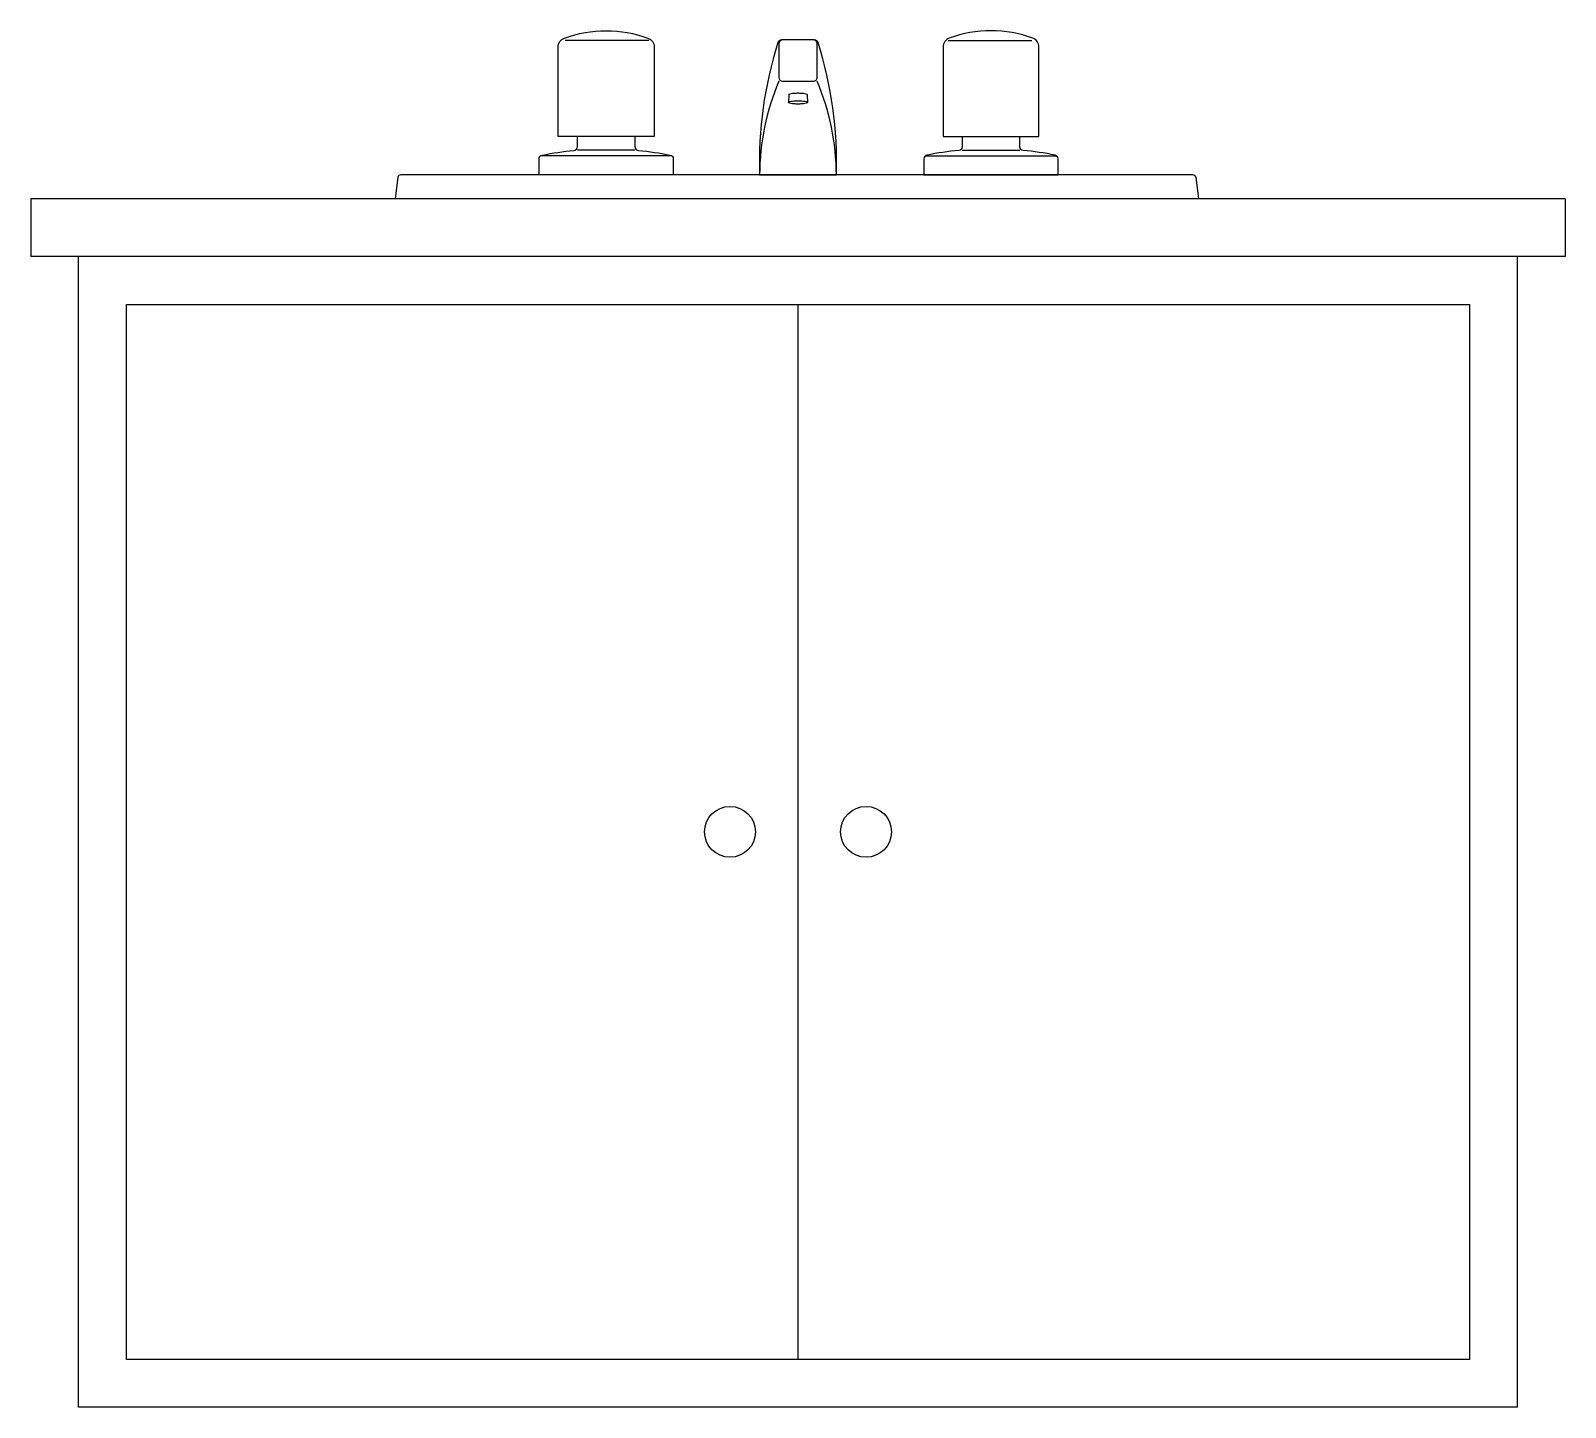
# Model space of a CAD drawing. Header units: millimetres. Extents: x -2900.501 to -2899.701, y 2960.175 to 2960.892.
import ezdxf

# ---------------------------------------------------------------- set-up
doc = ezdxf.new("R2010")
doc.units = ezdxf.units.MM
doc.header["$LTSCALE"] = 10
doc.layers.add('banheiro_louças', color=2, linetype='Continuous')

msp = doc.modelspace()

# ---------------------------------------------------------------- linework, layer by layer
at = {"layer": 'banheiro_louças'}
for p, q in [((-2900.17828, 2960.88707), (-2900.22191, 2960.88707)), ((-2900.0223, 2960.88707), (-2899.97867, 2960.88707)), ((-2900.10544, 2960.85899), (-2900.1056, 2960.8549)), ((-2900.09575, 2960.85899), (-2900.0956, 2960.8549)), ((-2900.16645, 2960.82707), (-2900.23475, 2960.82707)), ((-2900.1856, 2960.83001), (-2900.2156, 2960.83001)), ((-2900.03413, 2960.82707), (-2899.96583, 2960.82707)), ((-2900.01498, 2960.83001), (-2899.98498, 2960.83001)), ((-2899.89481, 2960.81707), (-2900.30759, 2960.81707)), ((-2900.30927, 2960.81586), (-2900.31065, 2960.80461)), ((-2899.89313, 2960.81586), (-2899.89175, 2960.80461)), ((-2900.5006, 2960.80461), (-2900.5006, 2960.77461)), ((-2899.7006, 2960.80461), (-2900.5006, 2960.80461)), ((-2899.7006, 2960.80461), (-2899.7006, 2960.77461)), ((-2899.7006, 2960.77461), (-2900.5006, 2960.77461)), ((-2900.4756, 2960.17461), (-2900.4756, 2960.77461)), ((-2899.7256, 2960.17461), (-2899.7256, 2960.77461)), ((-2899.7256, 2960.17461), (-2900.4756, 2960.17461))]:
    msp.add_line(p, q, dxfattribs=at)
at = {"layer": 'banheiro_louças', "color": 1}
msp.add_line((-2900.1006, 2960.74961), (-2900.1006, 2960.19961), dxfattribs=at)
at = {"layer": 'banheiro_louças'}
for points in [[(-2900.17887, 2960.88838, -0.31412), (-2900.1756, 2960.88369), (-2900.1756, 2960.83707), (-2900.2256, 2960.83707), (-2900.2256, 2960.88369, -0.31412), (-2900.22233, 2960.88838, -0.178539)], [(-2900.02171, 2960.88838, 0.31412), (-2900.02498, 2960.88369), (-2900.02498, 2960.83707), (-2899.97498, 2960.83707), (-2899.97498, 2960.88369, 0.31412), (-2899.97825, 2960.88838, 0.178539)], [(-2900.1086, 2960.86592), (-2900.0926, 2960.86592, 0.414214), (-2900.0906, 2960.86792), (-2900.0906, 2960.88543, 0.414214), (-2900.0926, 2960.88743), (-2900.1086, 2960.88743, 0.414187), (-2900.1106, 2960.88543), (-2900.1106, 2960.86792, 0.414195)], [(-2900.1006, 2960.85402, -0.017953), (-2900.10266, 2960.85409, -0.025038), (-2900.10413, 2960.85427, -0.056318), (-2900.10544, 2960.85466, -0.302182), (-2900.1056, 2960.85489, -0.302182), (-2900.10544, 2960.85512, -0.056318), (-2900.10413, 2960.8555, -0.025038), (-2900.10266, 2960.85568, -0.017953), (-2900.1006, 2960.85575, -0.017953), (-2900.09853, 2960.85568, -0.025038), (-2900.09706, 2960.8555, -0.056318), (-2900.09575, 2960.85512, -0.302182), (-2900.0956, 2960.85489, -0.302182), (-2900.09575, 2960.85466, -0.056318), (-2900.09706, 2960.85427, -0.025038), (-2900.09853, 2960.85409, -0.017953)]]:
    msp.add_lwpolyline(points, format="xyb", close=True, dxfattribs=at)
for points in [[(-2900.1086, 2960.88743), (-2900.10914, 2960.88743, 0.326244), (-2900.11105, 2960.88604, 0.086097), (-2900.1206, 2960.81707), (-2900.0806, 2960.81707, 0.086097), (-2900.09015, 2960.88604, 0.326244), (-2900.09205, 2960.88743), (-2900.0926, 2960.88743)], [(-2900.0956, 2960.85876, 0.302182), (-2900.09575, 2960.85899, 0.056318), (-2900.09706, 2960.85937, 0.025038), (-2900.09853, 2960.85955, 0.017953), (-2900.1006, 2960.85962, 0.017953), (-2900.10266, 2960.85955, 0.025038), (-2900.10413, 2960.85937, 0.056318), (-2900.10544, 2960.85899, 0.302182), (-2900.1056, 2960.85876)], [(-2900.1856, 2960.83707), (-2900.1856, 2960.83183, 0.385936), (-2900.18379, 2960.82984, -0.024285), (-2900.16721, 2960.8274, -0.358293), (-2900.1656, 2960.82544), (-2900.1656, 2960.81707), (-2900.2356, 2960.81707), (-2900.2356, 2960.82544, -0.358293), (-2900.23398, 2960.8274, -0.024285), (-2900.2174, 2960.82984, 0.385936), (-2900.2156, 2960.83183), (-2900.2156, 2960.83707)], [(-2900.01498, 2960.83707), (-2900.01498, 2960.83183, -0.385936), (-2900.01678, 2960.82984, 0.024285), (-2900.03337, 2960.8274, 0.358293), (-2900.03498, 2960.82544), (-2900.03498, 2960.81707), (-2899.96498, 2960.81707), (-2899.96498, 2960.82544, 0.358293), (-2899.96659, 2960.8274, 0.024285), (-2899.98317, 2960.82984, -0.385936), (-2899.98498, 2960.83183), (-2899.98498, 2960.83707)]]:
    msp.add_lwpolyline(points, format="xyb", dxfattribs=at)
at = {"layer": 'banheiro_louças', "color": 1}
msp.add_lwpolyline([(-2900.4506, 2960.74961), (-2899.7506, 2960.74961), (-2899.7506, 2960.19961), (-2900.4506, 2960.19961)], close=True, dxfattribs=at)
for centre in [(-2900.13606, 2960.47461), (-2900.06513, 2960.47461)]:
    msp.add_circle(centre, 0.01325, dxfattribs=at)
at = {"layer": 'banheiro_louças'}
for centre, radius, start, end in [((-2899.99434, 2960.81668), 0.12626, 157.04206, 179.82013), ((-2900.20685, 2960.81668), 0.12626, 0.17987, 22.95794), ((-2900.30759, 2960.81529), 0.00178, 90, 161.56505), ((-2899.89481, 2960.81529), 0.00178, 18.43495, 90)]:
    msp.add_arc(centre, radius, start, end, dxfattribs=at)

doc.saveas('drawing.dxf')
